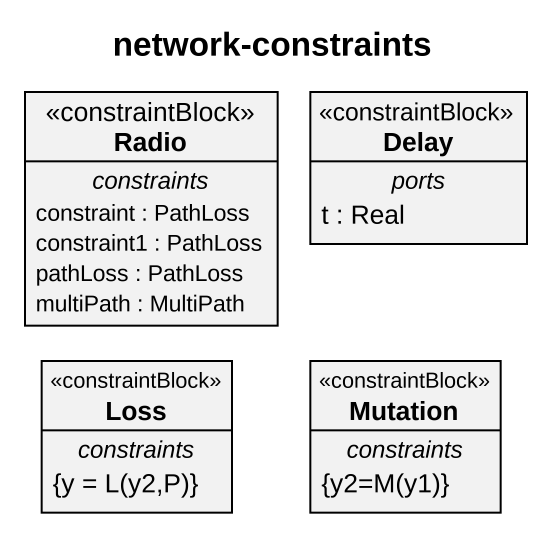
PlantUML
@startuml
title network-constraints
hide circle
hide empty members
class Radio <<constraintBlock>> {
  -- constraints --
  constraint : PathLoss
  constraint1 : PathLoss
  pathLoss : PathLoss
  multiPath : MultiPath
}
class Delay <<constraintBlock>> {
  -- ports --
  t : Real
}
class Loss <<constraintBlock>> {
  -- constraints --
  {field} {y = L(y2,P)}
}
class Mutation <<constraintBlock>> {
  -- constraints --
  {field} {y2=M(y1)}
}
@enduml
